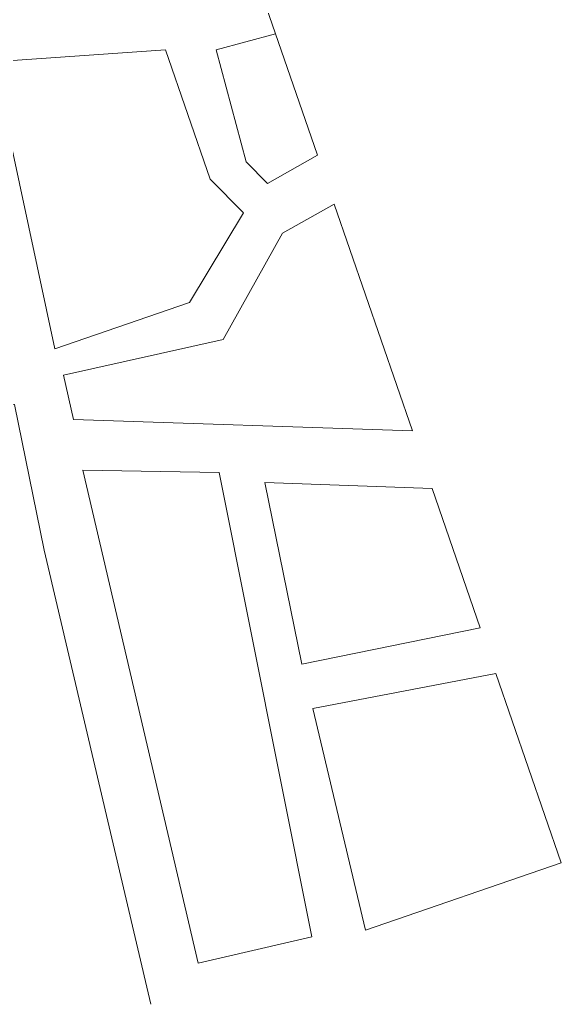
# Model space of a CAD drawing. Header units: metres. Extents: x -48 to 2360, y -1392 to 453.
# Drawn here: x 964.4 to 1042.4, y -192.7 to -50.9 of the extents above; entities that cross this region are included whole.
import ezdxf

# ---------------------------------------------------------------- set-up
doc = ezdxf.new("R2010")
doc.units = ezdxf.units.M
doc.layers.add('trazo', color=7, linetype='Continuous', lineweight=18)

msp = doc.modelspace()

# ---------------------------------------------------------------- linework, layer by layer
at = {"layer": 'trazo', "ltscale": 7, "transparency": 33554559}
msp.add_line((989.57, -19.05), (1007.26, -70.4), dxfattribs=at)
for points in [[(992.7, -55.19), (1001.23, -52.91)], [(969.48, -98.3), (988.84, -91.63), (996.61, -78.71), (991.82, -73.86), (985.39, -55.21), (960.57, -56.94), (969.48, -98.3)], [(992.7, -55.19), (997.02, -71.34), (1000.06, -74.48), (1007.26, -70.4)], [(970.71, -102.08), (993.71, -96.93), (1002.22, -81.61), (1009.68, -77.43)], [(1009.68, -77.43), (1020.94, -110.11)], [(970.71, -102.08), (972.14, -108.48), (1020.94, -110.11)], [(973.5, -115.77), (990.08, -186.81), (1006.44, -182.99), (993.1, -116.1), (973.5, -115.77)], [(999.71, -117.52), (1005.02, -143.69), (1030.71, -138.48), (1023.79, -118.4), (999.71, -117.52)], [(1006.59, -150.1), (1014.21, -182.05), (1042.38, -172.35), (1032.97, -145.04), (1006.59, -150.1)]]:
    msp.add_lwpolyline(points, dxfattribs=at)
at = {"layer": 'trazo', "transparency": 33554559}
msp.add_lwpolyline([(742.19, -143.22), (796.68, -117.67), (801.89, -115.87), (831.94, -107.03), (838.44, -106.23), (876.6, -105.9), (918.85, -106.28), (957.81, -106.17), (963.66, -106.31), (967.9, -127.3), (983.27, -192.71)], dxfattribs=at)

doc.saveas('drawing.dxf')
